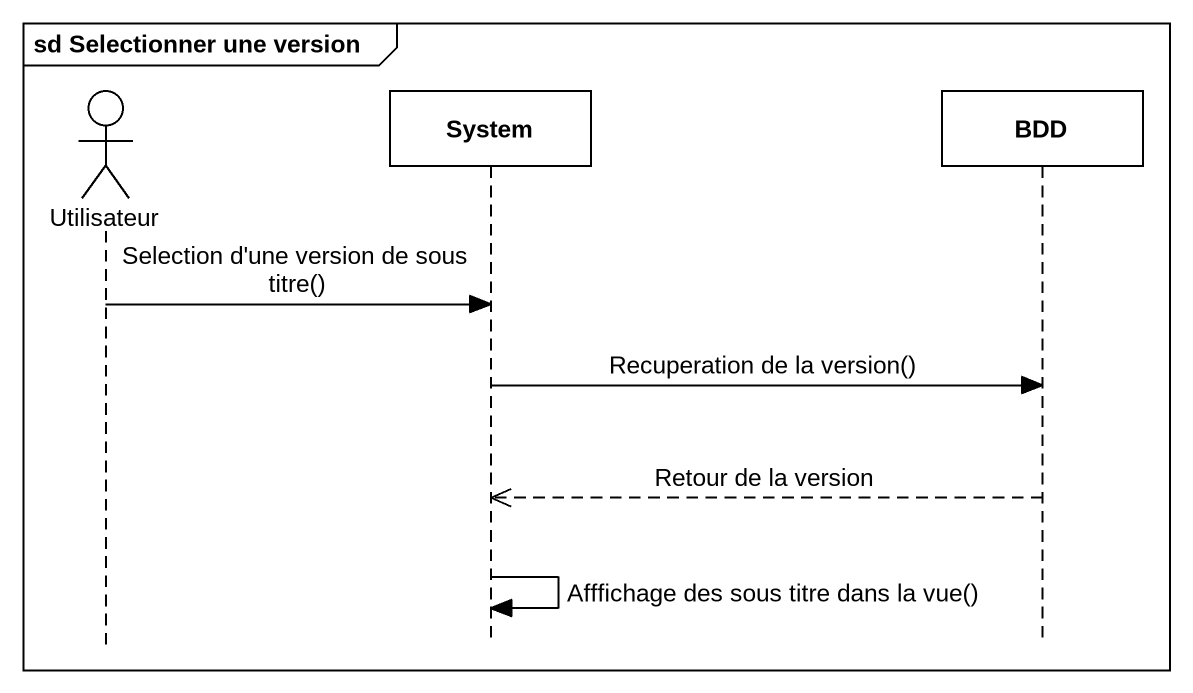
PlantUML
@startuml
mainframe sd Selectionner une version
hide footbox
actor Utilisateur
participant System
participant BDD

Utilisateur -> System : Selection d'une version de sous titre()
System -> BDD : Recuperation de la version()
BDD -->> System : Retour de la version
System -> System : Afffichage des sous titre dans la vue()
@enduml
